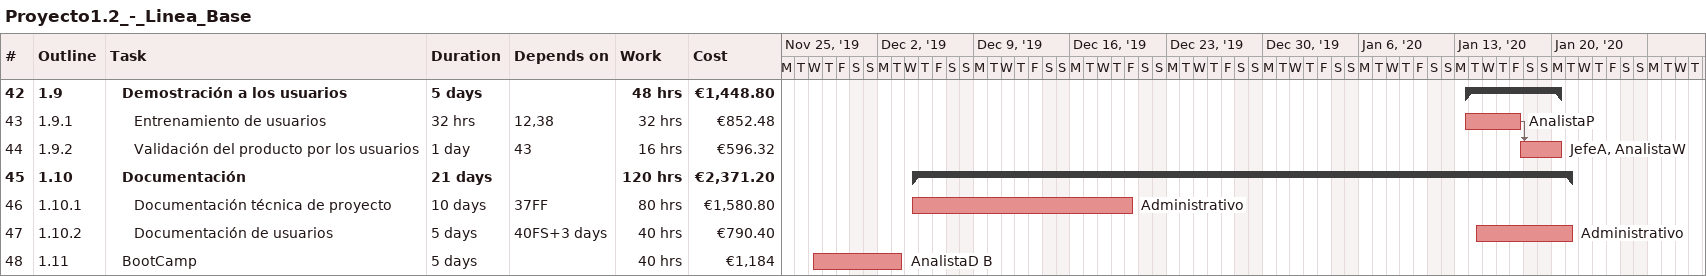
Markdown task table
Proyecto1.2_-_Linea_Base

| ID | WBS | Task | Duration | Start | Finish | Predecessors | Resources | Work (h) | Cost (€) |
|---|---|---|---|---|---|---|---|---|---|
| 42 | 1.9 | **Demostración a los usuarios** | 5d | 2020-01-13 | 2020-01-20 |  |  | 48 | 1448.80 |
| 43 | 1.9.1 | Entrenamiento de usuarios | 32h | 2020-01-13 | 2020-01-17 | 12, 38 | AnalistaP | 32 | 852.48 |
| 44 | 1.9.2 | Validación del producto por los usuarios | 1d | 2020-01-17 | 2020-01-20 | 43 | JefeA, AnalistaW | 16 | 596.32 |
| 45 | 1.10 | **Documentación** | 21d | 2019-12-04 | 2020-01-21 |  |  | 120 | 2371.20 |
| 46 | 1.10.1 | Documentación técnica de proyecto | 10d | 2019-12-04 | 2019-12-20 | 37FF | Administrativo | 80 | 1580.80 |
| 47 | 1.10.2 | Documentación de usuarios | 5d | 2020-01-14 | 2020-01-21 | 40FS+3d | Administrativo | 40 | 790.40 |
| 48 | 1.11 | BootCamp | 5d | 2019-11-27 | 2019-12-03 |  | AnalistaD B | 40 | 1184 |
